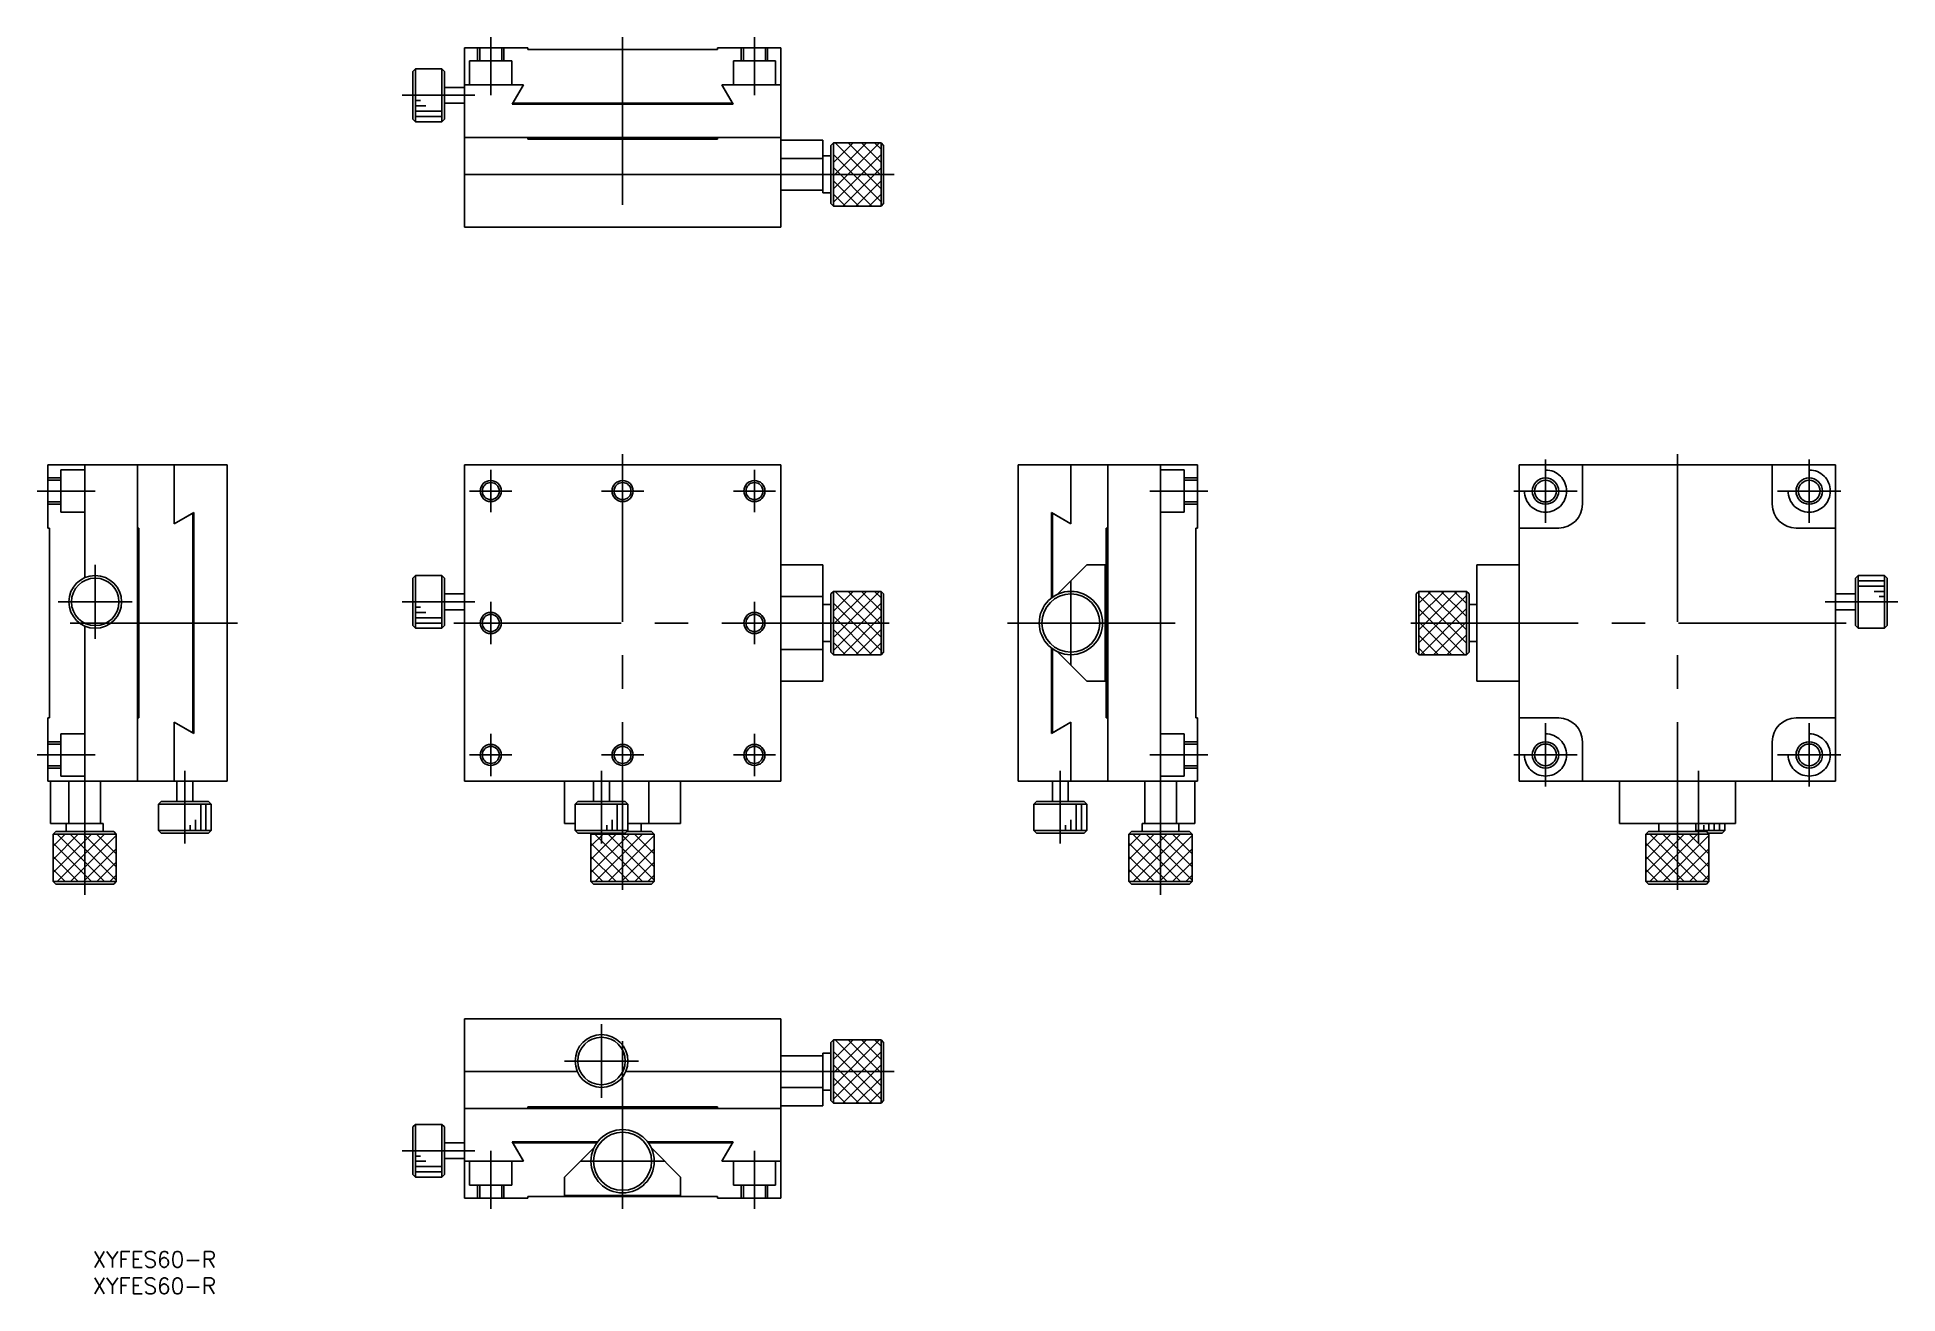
# Model space of a CAD drawing. Extents: x -111 to 242, y -127 to 111.
import ezdxf

# ---------------------------------------------------------------- set-up
doc = ezdxf.new("R2010")
doc.units = 0
doc.linetypes.add('CENTER', pattern=[50.8, 31.75, -6.35, 6.35, -6.35])
doc.linetypes.add('DASHED', pattern=[19.05, 12.7, -6.35])
doc.layers.get('0').update_dxf_attribs({"linetype": 'CONTINUOUS'})
doc.layers.add('CENTER', color=1, linetype='CENTER')
doc.styles.get("Standard").update_dxf_attribs({"font": 'txt.shx', "height": 3, "bigfont": 'bigfont.shx'})

msp = doc.modelspace()

# ---------------------------------------------------------------- linework, layer by layer
at = {"color": 7, "linetype": 'CONTINUOUS'}
for p, q in [((-30, 109), (-18, 109)), ((-30, 75), (-30, 109)), ((-18, 108.7), (-18, 109)), ((-18, 108.7), (18, 108.7)), ((18, 108.7), (18, 109)), ((18, 109), (30, 109)), ((30, 109), (30, 75)), ((-39.3, 105), (-39.8, 104.5)), ((-39.8, 95.5), (-39.8, 104.5)), ((-39.3, 105), (-39.3, 95)), ((-34.3, 105), (-39.3, 105)), ((-34.3, 95), (-34.3, 105)), ((-33.8, 104.5), (-34.3, 105)), ((-33.8, 104.5), (-33.8, 95.5)), ((-39.3, 99), (-38.3, 99)), ((-30, 101.5), (-33.8, 101.5)), ((-30, 102), (-18.81, 102)), ((-18.81, 102), (-20.95, 98.3)), ((-20.84, 98.5), (-18.81, 102)), ((18.81, 102), (20.83, 98.5)), ((18.81, 102), (30, 102)), ((20.95, 98.3), (18.81, 102)), ((-39.8, 95.5), (-39.3, 95)), ((-39.3, 98), (-37.3, 98)), ((-39.3, 97), (-34.3, 97)), ((-39.3, 96), (-34.3, 96)), ((-34.3, 95), (-33.8, 95.5)), ((-33.8, 98.5), (-30, 98.5)), ((-20.95, 98.3), (20.95, 98.3)), ((20.83, 98.5), (-20.84, 98.5)), ((-39.3, 95), (-34.3, 95)), ((30, 92), (-30, 92)), ((-18, 91.7), (-18, 92)), ((18, 91.7), (18, 92)), ((-18, 91.7), (18, 91.7)), ((38, 91.5), (30, 91.5)), ((38, 91.5), (38, 81.5)), ((39.5, 88.5), (38, 88.5)), ((40, 91), (39.5, 90.5)), ((39.5, 79.5), (39.5, 90.5)), ((43.73, 91), (40, 87.26)), ((46.23, 91), (40, 84.76)), ((48.73, 91), (40, 82.26)), ((40, 91), (40, 79)), ((49, 91), (40, 91)), ((49, 79.79), (40, 88.79)), ((49, 88.77), (40, 79.76)), ((49, 82.29), (40.29, 91)), ((49, 84.79), (42.79, 91)), ((49, 87.29), (45.29, 91)), ((49, 89.79), (47.79, 91)), ((49, 79), (49, 91)), ((49.5, 90.5), (49, 91)), ((49.5, 90.5), (49.5, 79.5)), ((30, 85), (-30, 85)), ((38, 88), (30, 88)), ((47.29, 79), (40, 86.29)), ((49, 86.27), (41.73, 79)), ((38, 82), (30, 82)), ((38, 81.5), (39.5, 81.5)), ((44.79, 79), (40, 83.79)), ((42.29, 79), (40, 81.29)), ((49, 83.77), (44.23, 79)), ((49, 81.27), (46.73, 79)), ((39.5, 79.5), (40, 79)), ((40, 79), (49, 79)), ((49, 79), (49.5, 79.5)), ((30, 75), (-30, 75)), ((-109, 18), (-109, 30)), ((-75, 30), (-109, 30)), ((-102, 8.58), (-102, 30)), ((-92, -30), (-92, 30)), ((-85, 18.81), (-85, 30)), ((-75, 30), (-75, -30)), ((-30, 30), (-30, -30)), ((30, 30), (-30, 30)), ((30, 30), (30, -30)), ((109, 30), (75, 30)), ((75, 30), (75, -30)), ((85, 18.81), (85, 30)), ((92, -30), (92, 30)), ((102, -30), (102, 30)), ((109, 18), (109, 30)), ((170, -30), (170, 30)), ((230, 30), (170, 30)), ((182, 30), (182, 22.5)), ((218, 22.5), (218, 30)), ((230, -30), (230, 30)), ((-108.7, 18), (-109, 18)), ((-108.7, -18), (-108.7, 18)), ((-91.7, 18), (-92, 18)), ((-91.7, -18), (-91.7, 18)), ((-81.3, 20.95), (-85, 18.81)), ((-85, 18.81), (-81.5, 20.83)), ((-81.5, 20.83), (-81.5, -20.84)), ((-81.3, -20.95), (-81.3, 20.95)), ((81.3, 4.72), (81.3, 20.95)), ((81.3, 20.95), (85, 18.81)), ((85, 18.81), (81.5, 20.83)), ((81.5, 20.83), (81.5, 4.87)), ((91.7, 18), (92, 18)), ((91.7, 18), (91.7, -18)), ((108.7, 18), (108.7, -18)), ((108.7, 18), (109, 18)), ((177.5, 18), (170, 18)), ((230, 18), (222.5, 18)), ((38, 11), (30, 11)), ((38, 11), (38, -11)), ((88, 11), (82.41, 5.41)), ((91.5, 11), (88, 11)), ((91.5, -11), (91.5, 11)), ((162, -11), (162, 11)), ((162, 11), (170, 11)), ((-39.3, 9), (-39.8, 8.5)), ((-39.8, -0.5), (-39.8, 8.5)), ((-39.3, 9), (-39.3, -1)), ((-34.3, 9), (-39.3, 9)), ((-34.3, -1), (-34.3, 9)), ((-33.8, 8.5), (-34.3, 9)), ((-33.8, 8.5), (-33.8, -0.5)), ((234.3, 9), (233.8, 8.5)), ((233.8, -0.5), (233.8, 8.5)), ((234.3, 9), (234.3, -1)), ((239.3, 9), (234.3, 9)), ((239.3, 8), (234.3, 8)), ((239.3, -1), (239.3, 9)), ((239.8, 8.5), (239.3, 9)), ((239.8, 8.5), (239.8, -0.5)), ((-30, 5.5), (-33.8, 5.5)), ((38, 5), (30, 5)), ((40, 6), (39.5, 5.5)), ((39.5, -5.5), (39.5, 5.5)), ((43.73, 6), (40, 2.26)), ((46.23, 6), (40, -0.24)), ((48.73, 6), (40, -2.74)), ((40, 6), (40, -6)), ((49, 6), (40, 6)), ((49, -5.21), (40, 3.79)), ((49, 3.77), (40, -5.24)), ((49, -2.71), (40.29, 6)), ((49, -0.21), (42.79, 6)), ((49, 2.29), (45.29, 6)), ((49, 4.79), (47.79, 6)), ((49, -6), (49, 6)), ((49.5, 5.5), (49, 6)), ((49.5, 5.5), (49.5, -5.5)), ((151, 6), (150.5, 5.5)), ((150.5, -5.5), (150.5, 5.5)), ((151, -1.27), (158.27, 6)), ((151, 1.23), (155.77, 6)), ((151, 3.73), (153.27, 6)), ((151, 6), (151, -6)), ((160, 6), (151, 6)), ((151, -3.77), (160, 5.24)), ((151, 5.21), (160, -3.79)), ((152.71, 6), (160, -1.29)), ((155.21, 6), (160, 1.21)), ((157.71, 6), (160, 3.71)), ((160, -6), (160, 6)), ((160.5, 5.5), (160, 6)), ((160.5, 5.5), (160.5, -5.5)), ((233.8, 5.5), (230, 5.5)), ((239.3, 7), (234.3, 7)), ((239.3, 6), (237.3, 6)), ((239.3, 5), (238.3, 5)), ((-39.3, 3), (-38.3, 3)), ((-39.3, 2), (-37.3, 2)), ((-39.3, 1), (-34.3, 1)), ((-39.3, 0), (-34.3, 0)), ((-33.8, 2.5), (-30, 2.5)), ((39.5, 3.5), (38, 3.5)), ((47.29, -6), (40, 1.29)), ((49, 1.27), (41.73, -6)), ((151, 2.71), (159.71, -6)), ((151, 0.21), (157.21, -6)), ((151.27, -6), (160, 2.74)), ((153.77, -6), (160, 0.24)), ((162, 3.5), (160.5, 3.5)), ((230, 2.5), (233.8, 2.5)), ((-102, -30), (-102, -0.58)), ((-39.8, -0.5), (-39.3, -1)), ((-39.3, -1), (-34.3, -1)), ((-34.3, -1), (-33.8, -0.5)), ((38, -3.5), (39.5, -3.5)), ((44.79, -6), (40, -1.21)), ((49, -1.23), (44.23, -6)), ((151, -2.29), (154.71, -6)), ((156.27, -6), (160, -2.26)), ((160.5, -3.5), (162, -3.5)), ((233.8, -0.5), (234.3, -1)), ((234.3, -1), (239.3, -1)), ((239.3, -1), (239.8, -0.5)), ((38, -5), (30, -5)), ((39.5, -5.5), (40, -6)), ((42.29, -6), (40, -3.71)), ((40, -6), (49, -6)), ((49, -3.73), (46.73, -6)), ((49, -6), (49.5, -5.5)), ((81.3, -20.95), (81.3, -4.72)), ((81.5, -4.87), (81.5, -20.84)), ((82.41, -5.41), (88, -11)), ((150.5, -5.5), (151, -6)), ((151, -4.79), (152.21, -6)), ((151, -6), (160, -6)), ((160, -6), (160.5, -5.5)), ((38, -11), (30, -11)), ((88, -11), (91.5, -11)), ((162, -11), (170, -11)), ((-109, -30), (-109, -18)), ((-108.7, -18), (-109, -18)), ((-91.7, -18), (-92, -18)), ((-81.5, -20.84), (-85, -18.81)), ((-85, -18.81), (-81.3, -20.95)), ((-85, -30), (-85, -18.81)), ((85, -18.81), (81.3, -20.95)), ((81.5, -20.84), (85, -18.81)), ((85, -30), (85, -18.81)), ((91.7, -18), (92, -18)), ((108.7, -18), (109, -18)), ((109, -30), (109, -18)), ((170, -18), (177.5, -18)), ((222.5, -18), (230, -18)), ((182, -22.5), (182, -30)), ((218, -30), (218, -22.5)), ((-75, -30), (-109, -30)), ((-108.5, -38), (-108.5, -30)), ((-105, -38), (-105, -30)), ((-99, -38), (-99, -30)), ((-84.5, -30), (-84.5, -33.8)), ((-81.5, -33.8), (-81.5, -30)), ((30, -30), (-30, -30)), ((-11, -38), (-11, -30)), ((-5.5, -30), (-5.5, -33.8)), ((-2.5, -33.8), (-2.5, -30)), ((5, -38), (5, -30)), ((11, -38), (11, -30)), ((109, -30), (75, -30)), ((81.5, -30), (81.5, -33.8)), ((84.5, -33.8), (84.5, -30)), ((99, -38), (99, -30)), ((105, -38), (105, -30)), ((108.5, -38), (108.5, -30)), ((230, -30), (170, -30)), ((189, -38), (189, -30)), ((211, -38), (211, -30)), ((-87.5, -33.8), (-88, -34.3)), ((-78, -34.3), (-88, -34.3)), ((-88, -34.3), (-88, -39.3)), ((-87.5, -33.8), (-78.5, -33.8)), ((-80, -39.3), (-80, -34.3)), ((-79, -39.3), (-79, -34.3)), ((-78, -34.3), (-78.5, -33.8)), ((-78, -39.3), (-78, -34.3)), ((-8.5, -33.8), (-9, -34.3)), ((1, -34.3), (-9, -34.3)), ((-9, -34.3), (-9, -39.3)), ((-8.5, -33.8), (0.5, -33.8)), ((-1, -39.3), (-1, -34.3)), ((0, -39.3), (0, -34.3)), ((1, -34.3), (0.5, -33.8)), ((1, -39.3), (1, -34.3)), ((78.5, -33.8), (78, -34.3)), ((88, -34.3), (78, -34.3)), ((78, -34.3), (78, -39.3)), ((78.5, -33.8), (87.5, -33.8)), ((86, -39.3), (86, -34.3)), ((87, -39.3), (87, -34.3)), ((88, -34.3), (87.5, -33.8)), ((88, -39.3), (88, -34.3)), ((-98.5, -38), (-108.5, -38)), ((-105.5, -38), (-105.5, -39.5)), ((-98.5, -39.5), (-98.5, -38)), ((-82, -39.3), (-82, -38.3)), ((-81, -39.3), (-81, -37.3)), ((-9, -38), (-11, -38)), ((-3, -39.3), (-3, -38.3)), ((-2, -39.3), (-2, -37.3)), ((11, -38), (1, -38)), ((3.5, -39.5), (3.5, -38)), ((84, -39.3), (84, -38.3)), ((85, -39.3), (85, -37.3)), ((108.5, -38), (98.5, -38)), ((98.5, -38), (98.5, -39.5)), ((105.5, -39.5), (105.5, -38)), ((211, -38), (189, -38)), ((196.5, -38), (196.5, -39.5)), ((203.5, -39.5), (203.5, -38)), ((205, -39.3), (205, -38.3)), ((206, -39.3), (206, -38)), ((207, -39.3), (207, -38)), ((208, -39.3), (208, -38)), ((209, -39.3), (209, -38)), ((-107.5, -39.5), (-108, -40)), ((-108, -42.29), (-105.71, -40)), ((-108, -44.79), (-103.21, -40)), ((-108, -47.29), (-100.71, -40)), ((-96, -40), (-108, -40)), ((-108, -40), (-108, -49)), ((-100.73, -49), (-108, -41.73)), ((-107.5, -39.5), (-96.5, -39.5)), ((-98.23, -49), (-107.24, -40)), ((-107.21, -49), (-98.21, -40)), ((-96, -48.73), (-104.74, -40)), ((-104.71, -49), (-96, -40.29)), ((-96, -46.23), (-102.24, -40)), ((-96, -43.73), (-99.74, -40)), ((-96, -40), (-96.5, -39.5)), ((-96, -49), (-96, -40)), ((-88, -39.3), (-78, -39.3)), ((-88, -39.3), (-87.5, -39.8)), ((-78.5, -39.8), (-87.5, -39.8)), ((-78.5, -39.8), (-78, -39.3)), ((-9, -39.3), (1, -39.3)), ((-9, -39.3), (-8.5, -39.8)), ((0.5, -39.8), (-8.5, -39.8)), ((-5.8, -39.8), (-6, -40)), ((-6, -42.29), (-3.71, -40)), ((-6, -44.79), (-1.21, -40)), ((-6, -47.29), (1.29, -40)), ((6, -40), (-6, -40)), ((-6, -40), (-6, -49)), ((1.27, -49), (-6, -41.73)), ((3.77, -49), (-5.24, -40)), ((-5.21, -49), (3.79, -40)), ((6, -48.73), (-2.74, -40)), ((-2.71, -49), (6, -40.29)), ((6, -46.23), (-0.24, -40)), ((0.5, -39.8), (1, -39.3)), ((0.8, -39.5), (5.5, -39.5)), ((6, -43.73), (2.26, -40)), ((6, -40), (5.5, -39.5)), ((6, -49), (6, -40)), ((78, -39.3), (88, -39.3)), ((78, -39.3), (78.5, -39.8)), ((87.5, -39.8), (78.5, -39.8)), ((87.5, -39.8), (88, -39.3)), ((96.5, -39.5), (96, -40)), ((96, -42.29), (98.29, -40)), ((96, -44.79), (100.79, -40)), ((96, -47.29), (103.29, -40)), ((108, -40), (96, -40)), ((96, -40), (96, -49)), ((103.27, -49), (96, -41.73)), ((96.5, -39.5), (107.5, -39.5)), ((105.77, -49), (96.76, -40)), ((96.79, -49), (105.79, -40)), ((108, -48.73), (99.26, -40)), ((99.29, -49), (108, -40.29)), ((108, -46.23), (101.76, -40)), ((108, -43.73), (104.26, -40)), ((108, -40), (107.5, -39.5)), ((108, -49), (108, -40)), ((194.5, -39.5), (194, -40)), ((194, -42.29), (196.29, -40)), ((194, -44.79), (198.79, -40)), ((194, -47.29), (201.29, -40)), ((206, -40), (194, -40)), ((194, -40), (194, -49)), ((201.27, -49), (194, -41.73)), ((194.5, -39.5), (205.5, -39.5)), ((203.77, -49), (194.76, -40)), ((194.79, -49), (203.79, -40)), ((206, -48.73), (197.26, -40)), ((197.29, -49), (206, -40.29)), ((206, -46.23), (199.76, -40)), ((206, -43.73), (202.26, -40)), ((203.5, -39.3), (209, -39.3)), ((206, -40), (205.5, -39.5)), ((208.5, -39.8), (205.8, -39.8)), ((206, -49), (206, -40)), ((208.5, -39.8), (209, -39.3)), ((-103.23, -49), (-108, -44.23)), ((-102.21, -49), (-96, -42.79)), ((-99.71, -49), (-96, -45.29)), ((-1.23, -49), (-6, -44.23)), ((-0.21, -49), (6, -42.79)), ((2.29, -49), (6, -45.29)), ((100.77, -49), (96, -44.23)), ((101.79, -49), (108, -42.79)), ((104.29, -49), (108, -45.29)), ((198.77, -49), (194, -44.23)), ((199.79, -49), (206, -42.79)), ((202.29, -49), (206, -45.29)), ((-105.73, -49), (-108, -46.73)), ((-108, -49), (-96, -49)), ((-108, -49), (-107.5, -49.5)), ((-97.21, -49), (-96, -47.79)), ((-96.5, -49.5), (-96, -49)), ((-3.73, -49), (-6, -46.73)), ((-6, -49), (6, -49)), ((-6, -49), (-5.5, -49.5)), ((4.79, -49), (6, -47.79)), ((5.5, -49.5), (6, -49)), ((98.27, -49), (96, -46.73)), ((96, -49), (108, -49)), ((96, -49), (96.5, -49.5)), ((106.79, -49), (108, -47.79)), ((107.5, -49.5), (108, -49)), ((196.27, -49), (194, -46.73)), ((194, -49), (206, -49)), ((194, -49), (194.5, -49.5)), ((204.79, -49), (206, -47.79)), ((205.5, -49.5), (206, -49)), ((-96.5, -49.5), (-107.5, -49.5)), ((5.5, -49.5), (-5.5, -49.5)), ((107.5, -49.5), (96.5, -49.5)), ((205.5, -49.5), (194.5, -49.5)), ((-30, -75), (-30, -109)), ((30, -75), (-30, -75)), ((30, -109), (30, -75)), ((40, -79), (39.5, -79.5)), ((39.5, -90.5), (39.5, -79.5)), ((43.73, -79), (40, -82.74)), ((46.23, -79), (40, -85.24)), ((48.73, -79), (40, -87.74)), ((40, -79), (40, -91)), ((49, -79), (40, -79)), ((49, -87.71), (40.29, -79)), ((49, -85.21), (42.79, -79)), ((49, -82.71), (45.29, -79)), ((49, -80.21), (47.79, -79)), ((49, -91), (49, -79)), ((49.5, -79.5), (49, -79)), ((49.5, -79.5), (49.5, -90.5)), ((38, -82), (30, -82)), ((38, -81.5), (38, -91.5)), ((39.5, -81.5), (38, -81.5)), ((49, -90.21), (40, -81.21)), ((49, -81.23), (40, -90.24)), ((47.29, -91), (40, -83.71)), ((49, -83.73), (41.73, -91)), ((-8.58, -85), (-30, -85)), ((30, -85), (0.58, -85)), ((38, -88), (30, -88)), ((44.79, -91), (40, -86.21)), ((49, -86.23), (44.23, -91)), ((-18, -91.7), (-18, -92)), ((18, -91.7), (-18, -91.7)), ((18, -91.7), (18, -92)), ((38, -91.5), (30, -91.5)), ((38, -88.5), (39.5, -88.5)), ((39.5, -90.5), (40, -91)), ((42.29, -91), (40, -88.71)), ((40, -91), (49, -91)), ((49, -88.73), (46.73, -91)), ((49, -91), (49.5, -90.5)), ((-39.3, -95), (-39.8, -95.5)), ((-39.3, -95), (-39.3, -105)), ((-34.3, -95), (-39.3, -95)), ((-34.3, -105), (-34.3, -95)), ((-33.8, -95.5), (-34.3, -95)), ((30, -92), (-30, -92)), ((-39.8, -104.5), (-39.8, -95.5)), ((-33.8, -95.5), (-33.8, -104.5)), ((-30, -98.5), (-33.8, -98.5)), ((-18.81, -102), (-20.95, -98.3)), ((-20.95, -98.3), (-4.72, -98.3)), ((-20.84, -98.5), (-18.81, -102)), ((-4.87, -98.5), (-20.84, -98.5)), ((4.72, -98.3), (20.95, -98.3)), ((20.83, -98.5), (4.87, -98.5)), ((20.95, -98.3), (18.81, -102)), ((18.81, -102), (20.83, -98.5)), ((-39.3, -101), (-38.3, -101)), ((-39.3, -102), (-37.3, -102)), ((-33.8, -101.5), (-30, -101.5)), ((-30, -102), (-18.81, -102)), ((-5.41, -99.41), (-11, -105)), ((11, -105), (5.41, -99.41)), ((18.81, -102), (30, -102)), ((-39.8, -104.5), (-39.3, -105)), ((-39.3, -103), (-34.3, -103)), ((-39.3, -104), (-34.3, -104)), ((-39.3, -105), (-34.3, -105)), ((-34.3, -105), (-33.8, -104.5)), ((-11, -105), (-11, -108.5)), ((11, -108.5), (11, -105)), ((-30, -109), (-18, -109)), ((18, -108.7), (-18, -108.7)), ((-18, -108.7), (-18, -109)), ((-11, -108.5), (11, -108.5)), ((18, -108.7), (18, -109)), ((18, -109), (30, -109))]:
    msp.add_line(p, q, dxfattribs=at)
at = {"color": 3, "linetype": 'DASHED'}
for p, q in [((-29, 106.5), (-21, 106.5)), ((-29, 106.5), (-29, 102)), ((-27.5, 106.5), (-27.5, 109)), ((-27.07, 106.5), (-27.07, 109)), ((-22.93, 106.5), (-22.93, 109)), ((-22.5, 106.5), (-22.5, 109)), ((-21, 106.5), (-21, 102)), ((21, 106.5), (21, 102)), ((29, 106.5), (21, 106.5)), ((22.5, 106.5), (22.5, 109)), ((22.93, 106.5), (22.93, 109)), ((27.07, 106.5), (27.07, 109)), ((27.5, 106.5), (27.5, 109)), ((29, 106.5), (29, 102)), ((-106.5, 29), (-106.5, 21)), ((-106.5, 29), (-102, 29)), ((106.5, 29), (102, 29)), ((106.5, 21), (106.5, 29)), ((-106.5, 27.5), (-109, 27.5)), ((-106.5, 27.07), (-109, 27.07)), ((106.5, 27.5), (109, 27.5)), ((106.5, 27.07), (109, 27.07)), ((-106.5, 22.93), (-109, 22.93)), ((-106.5, 22.5), (-109, 22.5)), ((106.5, 22.93), (109, 22.93)), ((106.5, 22.5), (109, 22.5)), ((-106.5, 21), (-102, 21)), ((106.5, 21), (102, 21)), ((-106.5, -21), (-102, -21)), ((-106.5, -29), (-106.5, -21)), ((106.5, -21), (102, -21)), ((106.5, -29), (106.5, -21)), ((-106.5, -22.5), (-109, -22.5)), ((-106.5, -22.93), (-109, -22.93)), ((106.5, -22.5), (109, -22.5)), ((106.5, -22.93), (109, -22.93)), ((-106.5, -27.07), (-109, -27.07)), ((-106.5, -27.5), (-109, -27.5)), ((106.5, -27.07), (109, -27.07)), ((106.5, -27.5), (109, -27.5)), ((-106.5, -29), (-102, -29)), ((106.5, -29), (102, -29)), ((-29, -106.5), (-29, -102)), ((-21, -106.5), (-21, -102)), ((21, -106.5), (21, -102)), ((29, -106.5), (29, -102)), ((-29, -106.5), (-21, -106.5)), ((-27.5, -106.5), (-27.5, -109)), ((-27.07, -106.5), (-27.07, -109)), ((-22.93, -106.5), (-22.93, -109)), ((-22.5, -106.5), (-22.5, -109)), ((29, -106.5), (21, -106.5)), ((22.5, -106.5), (22.5, -109)), ((22.93, -106.5), (22.93, -109)), ((27.07, -106.5), (27.07, -109)), ((27.5, -106.5), (27.5, -109))]:
    msp.add_line(p, q, dxfattribs=at)
for centre in [(175, 25), (225, 25), (175, -25), (225, -25)]:
    msp.add_circle(centre, 4, dxfattribs=at)
at = {"color": 3, "linetype": 'CONTINUOUS'}
for centre, radius in [((-25, 25), 2), ((0, 25), 2), ((25, 25), 2), ((175, 25), 2.5), ((225, 25), 2.5), ((-25, 0), 2), ((25, 0), 2), ((-25, -25), 2), ((0, -25), 2), ((25, -25), 2), ((175, -25), 2.5), ((225, -25), 2.5)]:
    msp.add_circle(centre, radius, dxfattribs=at)
at = {"color": 7, "linetype": 'CONTINUOUS'}
for centre, radius in [((-25, 25), 1.62), ((0, 25), 1.62), ((25, 25), 1.62), ((175, 25), 2.07), ((225, 25), 2.07), ((-100, 4), 5), ((-100, 4), 4.5), ((85, 0), 6), ((85, 0), 5.5), ((-25, 0), 1.62), ((25, 0), 1.62), ((-25, -25), 1.62), ((0, -25), 1.62), ((25, -25), 1.62), ((175, -25), 2.07), ((225, -25), 2.07), ((-4, -83), 5), ((-4, -83), 4.5), ((0, -102), 6), ((0, -102), 5.5)]:
    msp.add_circle(centre, radius, dxfattribs=at)
for centre, radius, start, end in [((0, 102), 6, 215.6853, 218.0731), ((0, 102), 5.5, 219.5212, 222.2779), ((0, 102), 5.5, 317.7221, 320.4788), ((0, 102), 6, 321.9269, 324.3147), ((177.5, 22.5), 4.5, 270, 0), ((222.5, 22.5), 4.5, 180, 270), ((-85, 0), 6, 51.9269, 54.3147), ((-85, 0), 5.5, 47.7221, 50.4788), ((-85, 0), 5.5, 309.5212, 312.2779), ((-85, 0), 6, 305.6853, 308.0731), ((177.5, -22.5), 4.5, 0, 90), ((222.5, -22.5), 4.5, 90, 180)]:
    msp.add_arc(centre, radius, start, end, dxfattribs=at)
at = {"layer": 'CENTER', "color": 1, "linetype": 'CENTER'}
for p, q in [((-25, 100), (-25, 111)), ((0, 111), (0, 73)), ((25, 100), (25, 111)), ((-28, 100), (-41.8, 100)), ((28, 85), (51.5, 85)), ((0, 32), (0, -51.5)), ((200, 32), (200, -51.5)), ((-25, 29), (-25, 21)), ((25, 29), (25, 21)), ((175, 19), (175, 31)), ((225, 19), (225, 31)), ((-100, 25), (-111, 25)), ((-29, 25), (-21, 25)), ((-4, 25), (4, 25)), ((21, 25), (29, 25)), ((100, 25), (111, 25)), ((169, 25), (181, 25)), ((219, 25), (231, 25)), ((-100, -3), (-100, 11)), ((85, -8), (85, 8)), ((-107, 4), (-93, 4)), ((-28, 4), (-41.8, 4)), ((-25, 4), (-25, -4)), ((25, 4), (25, -4)), ((228, 4), (241.8, 4)), ((-73, 0), (-111, 0)), ((-32, 0), (51.5, 0)), ((73, 0), (111, 0)), ((232, 0), (148.5, 0)), ((-25, -21), (-25, -29)), ((25, -21), (25, -29)), ((175, -31), (175, -19)), ((225, -31), (225, -19)), ((-100, -25), (-111, -25)), ((-102, -28), (-102, -51.5)), ((-83, -28), (-83, -41.8)), ((-29, -25), (-21, -25)), ((-4, -25), (4, -25)), ((-4, -28), (-4, -41.8)), ((21, -25), (29, -25)), ((83, -28), (83, -41.8)), ((100, -25), (111, -25)), ((102, -28), (102, -51.5)), ((169, -25), (181, -25)), ((204, -28), (204, -41.8)), ((219, -25), (231, -25)), ((0, -111), (0, -73)), ((-4, -90), (-4, -76)), ((-11, -83), (3, -83)), ((28, -85), (51.5, -85)), ((-28, -100), (-41.8, -100)), ((-25, -100), (-25, -111)), ((-8, -102), (8, -102)), ((25, -100), (25, -111))]:
    msp.add_line(p, q, dxfattribs=at)

# ---------------------------------------------------------------- texts
at = {"color": 7, "linetype": 'CONTINUOUS'}
for p in [(-100.48, -122.11), (-100.48, -127.11)]:
    msp.add_text('XYFES60-R', height=3, dxfattribs=at).set_placement(p)

doc.saveas('drawing.dxf')
